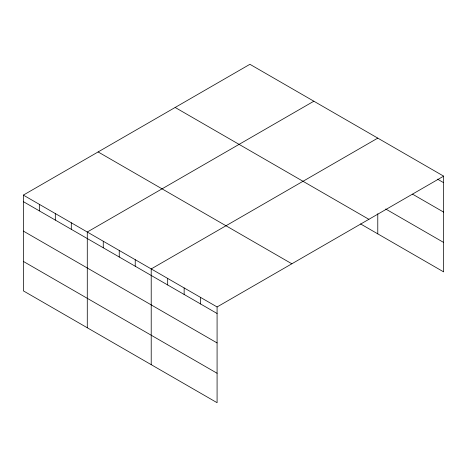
<?xml version="1.0" encoding="UTF-8"?>
<svg xmlns="http://www.w3.org/2000/svg" width="467" height="467" viewBox="0 0 467 467"><rect width="100%" height="100%" fill="white"/><g stroke="black" fill="none" stroke-linecap="round" stroke-linejoin="round"><path stroke-width="0.7" d="M23.35 195.107L217.085 306.953L217.085 402.7L23.35 290.853L23.35 195.107L249.915 64.3L443.65 176.147L443.65 271.893L360.571 223.927M313.847 101.211L87.282 232.017L87.282 327.764M377.78 138.121L151.215 268.928L151.215 364.674M217.085 306.953L443.65 176.147M437.55 179.165L443.65 182.685M412.548 194.167L443.65 212.123M385.707 209.006L443.65 242.455M175.148 107.463L368.883 219.315M98.117 151.938L291.852 263.791M23.35 201.639L217.085 313.491M23.35 231.083L217.085 342.93M23.35 261.415L217.085 373.261M377.78 213.763L377.78 233.868M200.617 297.45L200.617 303.988M184.15 287.941L184.15 294.479M167.682 278.431L167.682 284.969M135.232 259.699L135.232 266.237M119.248 250.47L119.248 257.008M103.265 241.241L103.265 247.779M71.299 222.788L71.299 229.326M55.316 213.559L55.316 220.097M39.333 204.33L39.333 210.868"/></g></svg>
